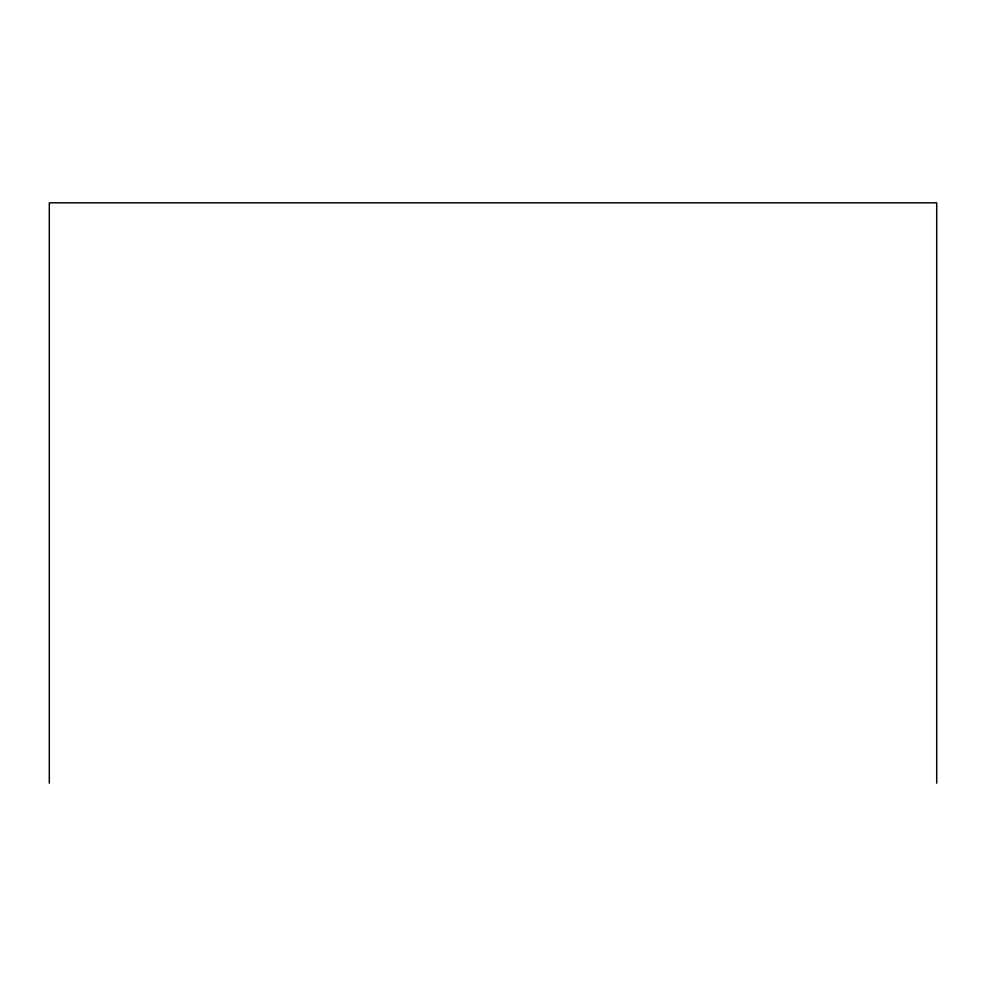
<?xml version="1.0" encoding="UTF-8"?>
<svg xmlns="http://www.w3.org/2000/svg" width="986" height="986" viewBox="0 0 986 986"><rect width="100%" height="100%" fill="white"/><g stroke="black" fill="none" stroke-linecap="round" stroke-linejoin="round"><path stroke-width="1.48" d="M936.7 783.18L936.7 202.82L49.3 202.82L49.3 783.18"/></g></svg>
